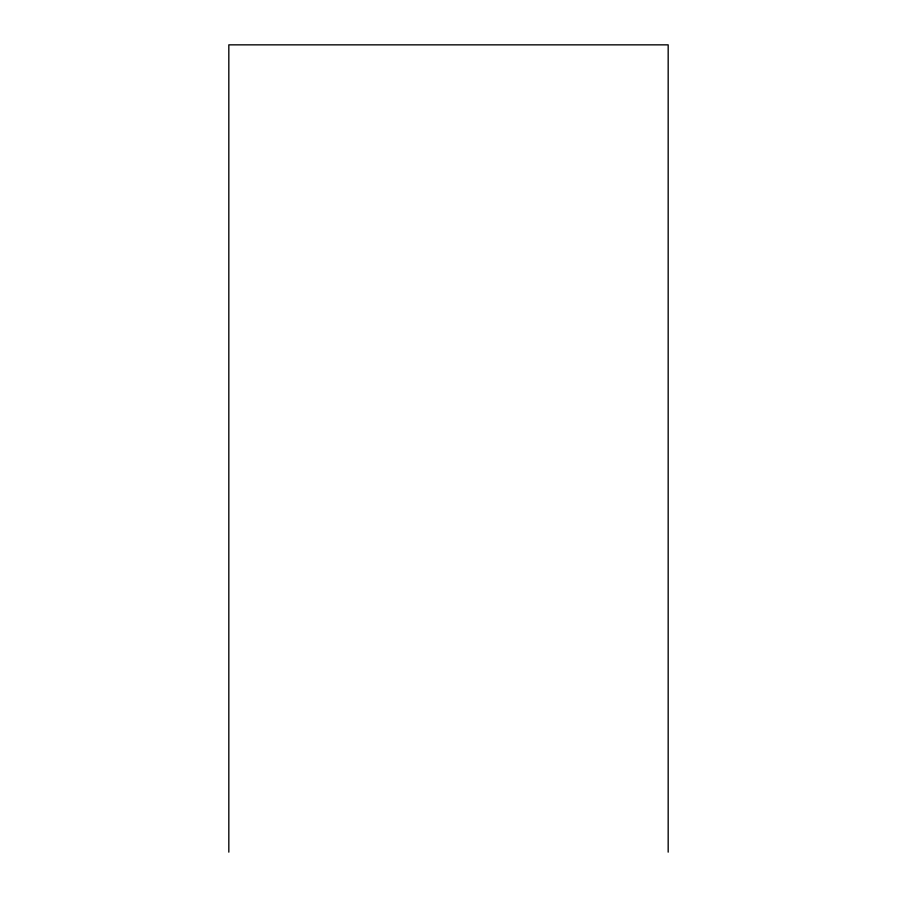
<?xml version="1.0" encoding="UTF-8"?>
<svg xmlns="http://www.w3.org/2000/svg" width="897" height="897" viewBox="0 0 897 897"><rect width="100%" height="100%" fill="white"/><g stroke="black" fill="none" stroke-linecap="round" stroke-linejoin="round"><path stroke-width="1.35" d="M668.175 852.15L668.175 44.85L228.825 44.85L228.825 852.15"/></g></svg>
